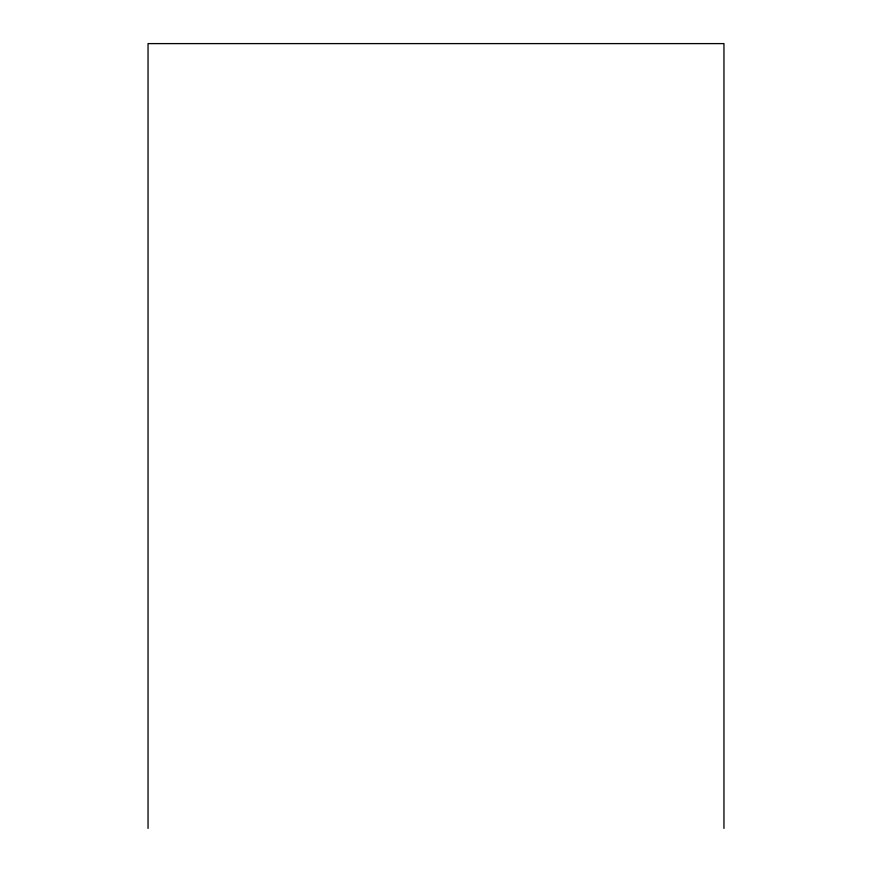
<?xml version="1.0" encoding="UTF-8"?>
<svg xmlns="http://www.w3.org/2000/svg" width="872" height="872" viewBox="0 0 872 872"><rect width="100%" height="100%" fill="white"/><g stroke="black" fill="none" stroke-linecap="round" stroke-linejoin="round"><path stroke-width="1.31" d="M723.956 828.4L723.956 43.6L148.044 43.6L148.044 828.4"/></g></svg>
